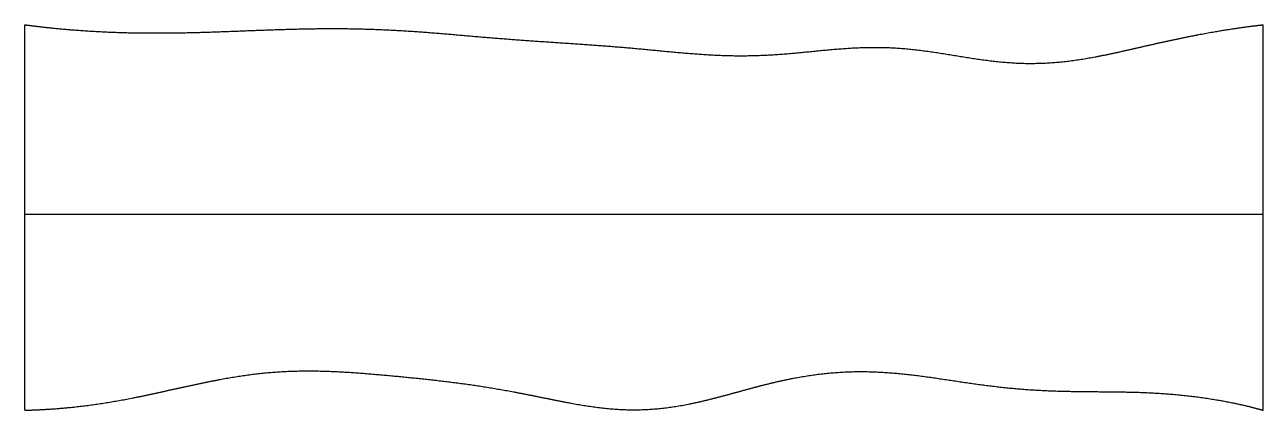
# Model space of a CAD drawing. Header units: millimetres. Extents: x 0 to 10, y -0.1 to 3.1.
import ezdxf

# ---------------------------------------------------------------- set-up
doc = ezdxf.new("R2010")
doc.units = ezdxf.units.MM
doc.layers.get('0').update_dxf_attribs({"linetype": 'CONTINUOUS'})

msp = doc.modelspace()

# ---------------------------------------------------------------- linework, layer by layer
for points in [[(0, -0.055), (0, 0.069), (0, 0.318), (0, 0.691), (0, 1.189), (0, 1.811), (0, 2.309), (0, 2.682), (0, 2.931), (0, 3.055)], [(0, 3.055), (0.04, 3.05), (0.12, 3.04), (0.24, 3.026), (0.4, 3.012), (0.6, 2.999), (0.801, 2.991), (1.001, 2.988), (1.201, 2.989), (1.401, 2.993), (1.602, 3), (1.802, 3.008), (2.002, 3.015), (2.203, 3.022), (2.403, 3.025), (2.604, 3.025), (2.804, 3.02), (3.004, 3.011), (3.204, 2.998), (3.405, 2.982), (3.605, 2.964), (3.805, 2.947), (4.005, 2.932), (4.205, 2.918), (4.405, 2.905), (4.605, 2.891), (4.805, 2.876), (5.005, 2.858), (5.206, 2.838), (5.406, 2.82), (5.606, 2.807), (5.806, 2.803), (6.007, 2.809), (6.207, 2.825), (6.407, 2.846), (6.608, 2.865), (6.808, 2.876), (7.008, 2.873), (7.208, 2.855), (7.407, 2.825), (7.607, 2.791), (7.807, 2.761), (8.006, 2.742), (8.206, 2.741), (8.406, 2.756), (8.606, 2.787), (8.805, 2.828), (9.005, 2.874), (9.204, 2.92), (9.404, 2.962), (9.603, 3), (9.762, 3.025), (9.881, 3.041), (9.96, 3.051), (10, 3.055)], [(10, -0.055), (10, 0.069), (10, 0.318), (10, 0.691), (10, 1.189), (10, 1.811), (10, 2.309), (10, 2.682), (10, 2.931), (10, 3.055)], [(0, 1.527), (0.4, 1.527), (1.2, 1.527), (2.4, 1.527), (4, 1.527), (6, 1.527), (7.6, 1.527), (8.8, 1.527), (9.6, 1.527), (10, 1.527)], [(0, -0.055), (0.04, -0.054), (0.121, -0.051), (0.241, -0.045), (0.401, -0.031), (0.601, -0.005), (0.801, 0.029), (1, 0.069), (1.199, 0.114), (1.398, 0.158), (1.598, 0.199), (1.797, 0.232), (1.997, 0.254), (2.198, 0.264), (2.398, 0.263), (2.599, 0.254), (2.8, 0.238), (3.001, 0.22), (3.201, 0.2), (3.401, 0.178), (3.601, 0.152), (3.8, 0.121), (4, 0.084), (4.2, 0.043), (4.401, 0.002), (4.601, -0.032), (4.801, -0.053), (5, -0.055), (5.199, -0.037), (5.398, -0.001), (5.597, 0.048), (5.796, 0.104), (5.995, 0.158), (6.195, 0.204), (6.395, 0.237), (6.596, 0.256), (6.797, 0.26), (6.997, 0.249), (7.197, 0.228), (7.397, 0.199), (7.597, 0.168), (7.797, 0.14), (7.997, 0.118), (8.198, 0.104), (8.398, 0.097), (8.599, 0.095), (8.8, 0.094), (9.001, 0.091), (9.201, 0.081), (9.402, 0.063), (9.601, 0.035), (9.761, 0.005), (9.881, -0.023), (9.96, -0.044), (10, -0.055)]]:
    msp.add_open_spline(points, degree=5)

doc.saveas('drawing.dxf')
